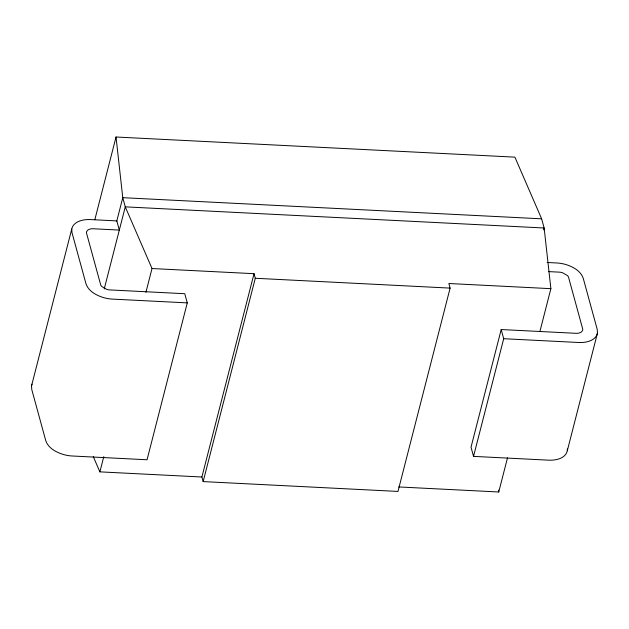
<?xml version="1.0" encoding="UTF-8"?>
<svg xmlns="http://www.w3.org/2000/svg" width="629" height="629" viewBox="0 0 629 629"><rect width="100%" height="100%" fill="white"/><g stroke="black" fill="none" stroke-linecap="round" stroke-linejoin="round"><path stroke-width="0.94" d="M31.529 385.884L31.764 389.516L45.76 440.67C48.323 448.194 56.154 452.259 63.285 454.476A24.146 14.42 14.4 0 0 72.225 455.994L147.052 459.768L187.277 302.887L184.761 293.712L109.941 289.93A8.531 5.095 14.4 0 1 106.781 289.395L101.725 286.47A7.745 4.623 14.4 0 1 100.593 284.52L86.598 233.367A7.745 4.623 14.4 0 1 86.684 231.48L87.966 229.939L90.261 228.987A8.531 5.095 14.4 0 1 93.21 228.759L119.321 230.08L116.813 220.905L90.694 219.584A24.146 14.42 14.4 0 0 82.344 220.229C77.768 221.235 72.65 223.963 71.753 228.995L31.529 385.884L32 384.177M71.753 228.995L71.989 232.628L85.984 283.781C88.547 291.313 96.379 295.371 103.51 297.596A24.146 14.42 14.4 0 0 112.449 299.105L187.277 302.887M548.645 271.602L559.283 272.145A8.531 5.095 14.4 0 1 562.444 272.679L567.5 275.604A7.745 4.623 14.4 0 1 568.632 277.554L582.627 328.708A7.745 4.623 14.4 0 1 582.54 330.595L581.259 332.136L578.963 333.087A8.531 5.095 14.4 0 1 576.015 333.315L501.195 329.541L471.027 447.203L473.535 456.379L548.362 460.153A24.146 14.42 14.4 0 0 556.712 459.516C561.823 458.51 567.728 454.846 567.382 448.949M567.303 450.741L597.471 333.079L597.236 329.447L583.24 278.293C580.677 270.769 572.846 266.704 565.715 264.487A24.146 14.42 14.4 0 0 556.775 262.969L547.096 262.482M94.845 219.67L116.035 137.012L514.899 157.14L541.64 218.821L544.148 227.997L550.878 288.664L539.918 331.42M116.68 221.432L122.765 197.679L116.035 137.012M104.21 289.026L125.273 206.855L122.765 197.679L541.64 218.821M550.878 288.664L448.862 283.514L450.112 288.106L397.984 491.43L203.159 481.594L201.901 477.01L99.885 471.86L103.785 456.662M145.928 292.288L152.014 268.536L125.273 206.855L544.148 227.997L543.66 229.892M201.901 477.01L254.037 273.686L152.014 268.536M203.159 481.594L255.288 278.27L254.037 273.686M473.535 456.379L503.703 338.716L501.195 329.541M398.692 486.94L498.742 491.988L507.517 457.786M597.471 333.079C596.575 338.119 591.457 340.839 586.881 341.846A24.146 14.42 14.4 0 1 578.531 342.49L503.703 338.716M255.288 278.27L450.112 288.106M93.296 456.662L99.885 471.86M498.53 490.062L498.742 491.988"/></g></svg>
